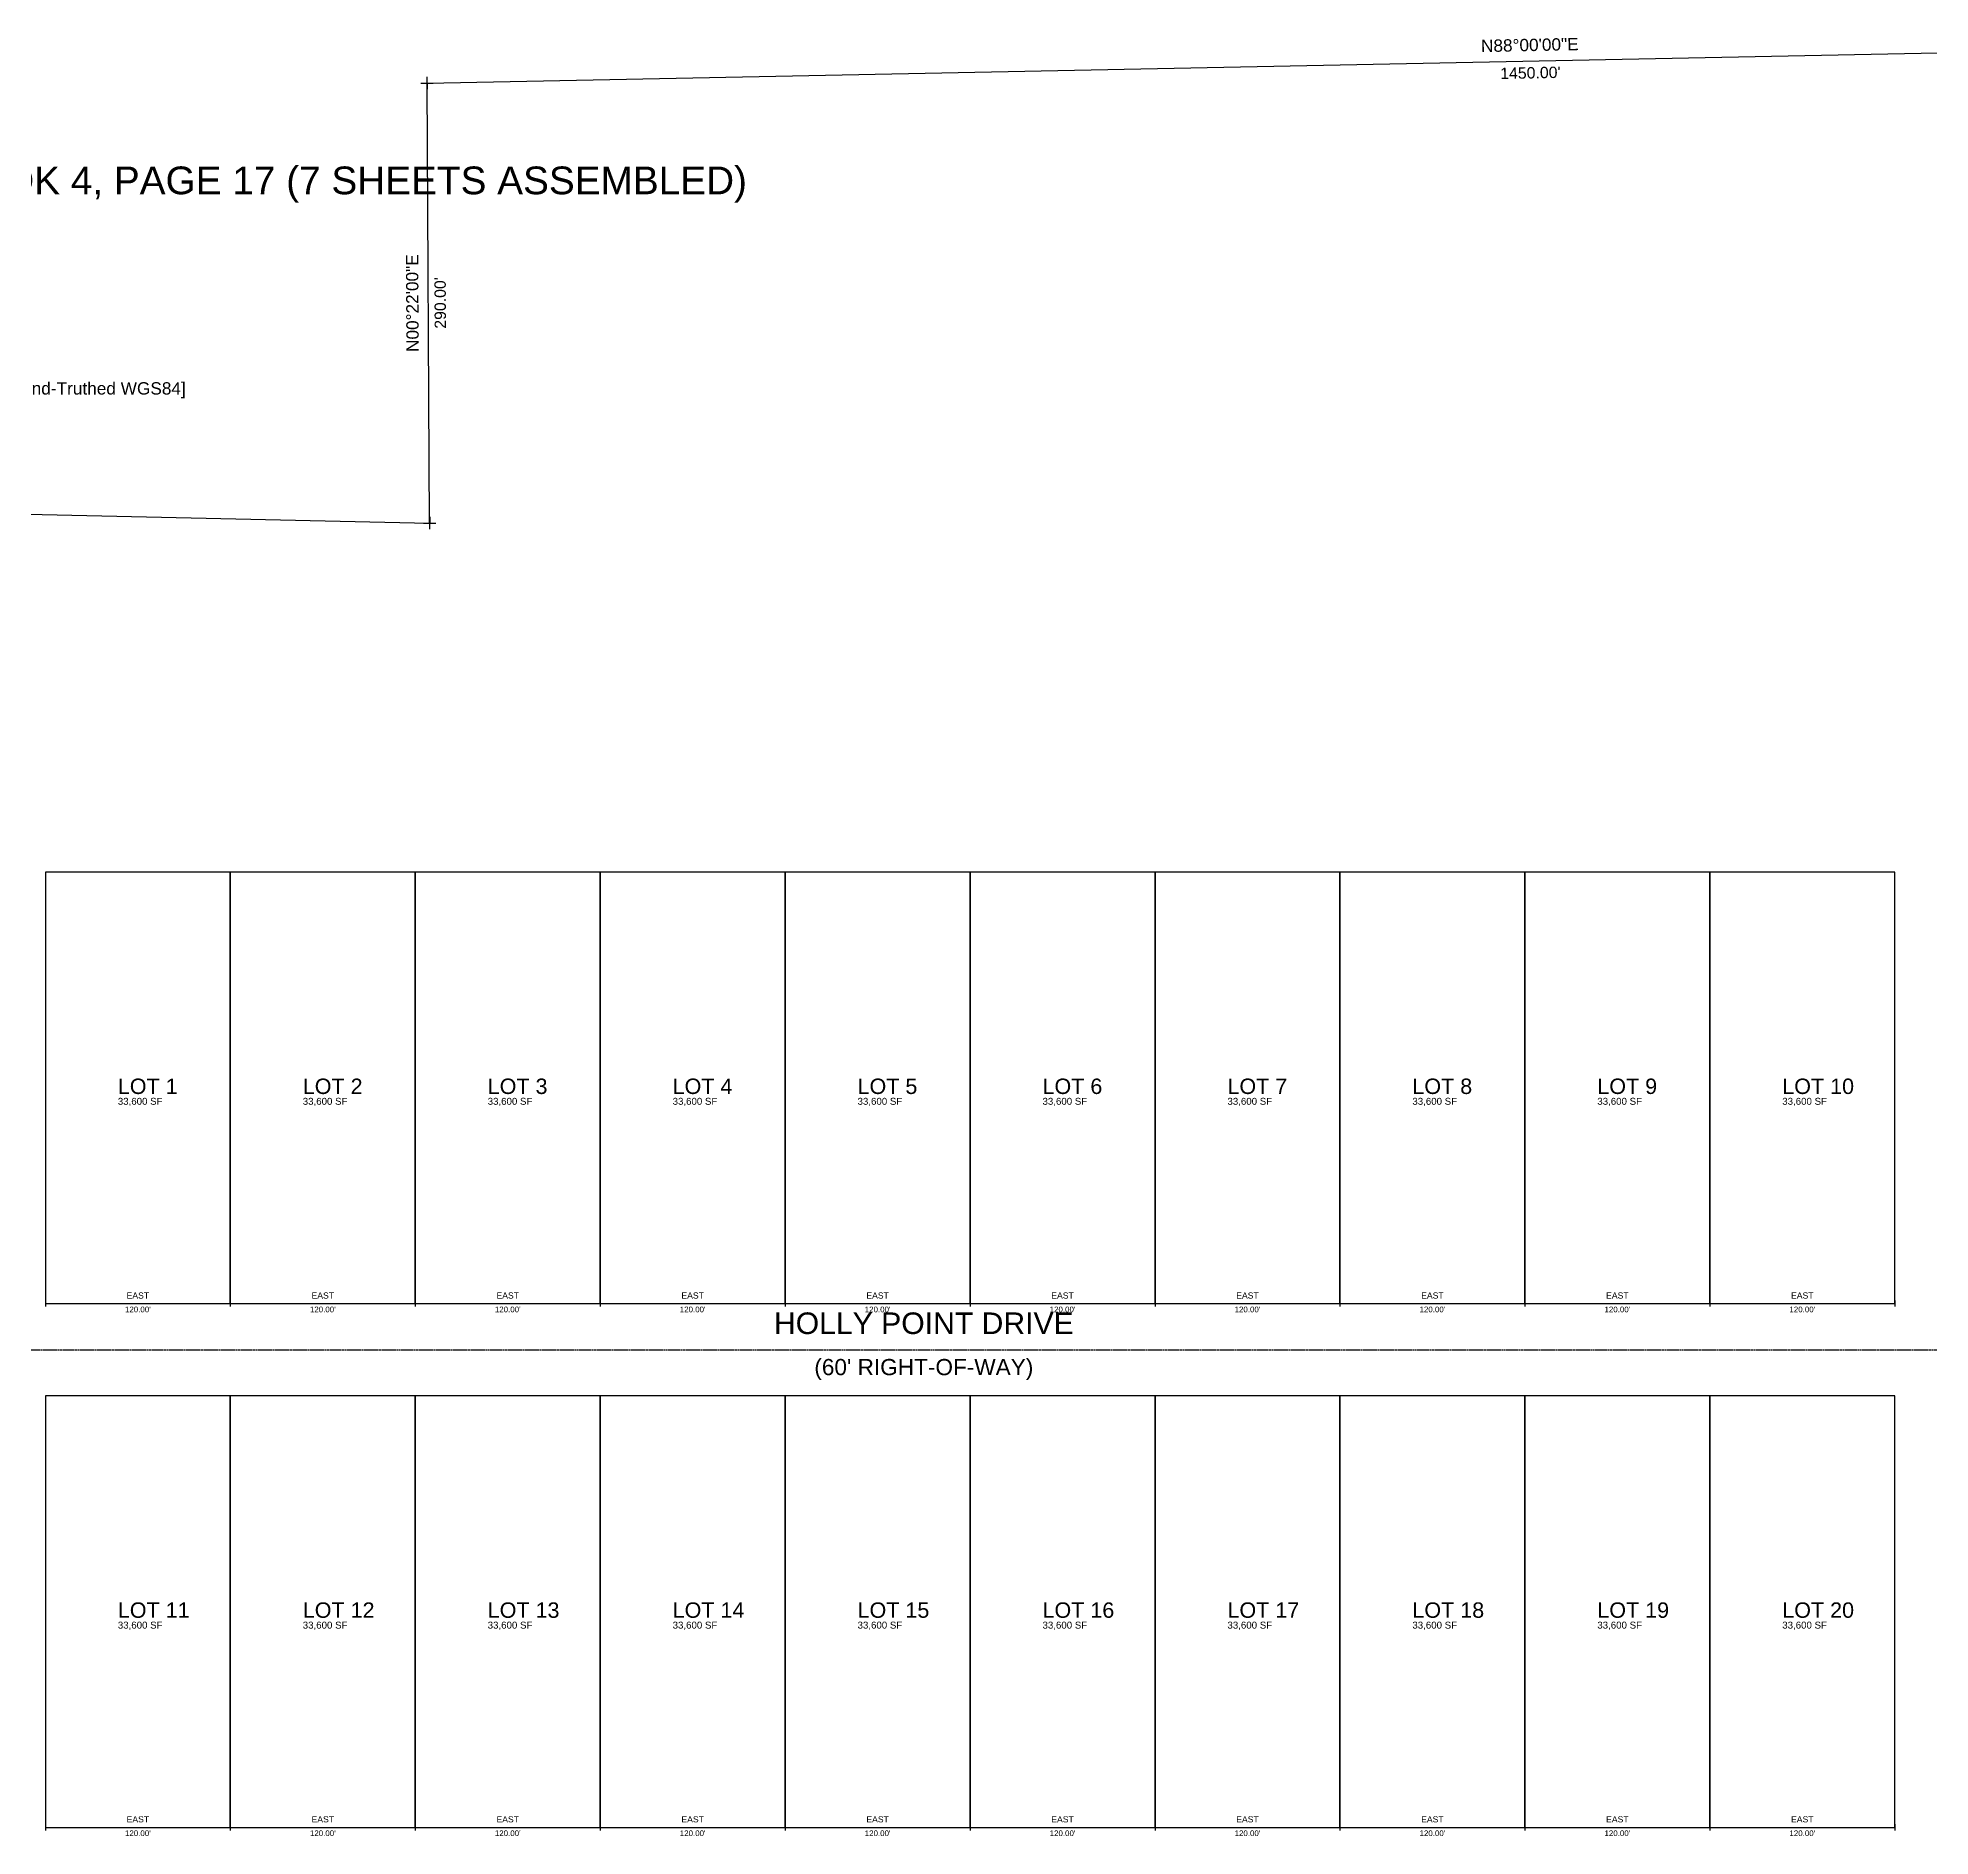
# Model space of a CAD drawing. Extents: x 528892 to 532626, y 2132096 to 2135316.
# Drawn here: x 530325 to 531553, y 2134084 to 2135252 of the extents above; entities that cross this region are included whole.
import ezdxf
from ezdxf.enums import TextEntityAlignment as Align

# ---------------------------------------------------------------- set-up
doc = ezdxf.new("R2010")
doc.units = 0
for name, pattern in [('DASHED', [0.75, 0.5, -0.25]), ('ROT_1.15', [0]), ('ROT_90.34', [0])]:
    doc.linetypes.add(name, pattern=pattern)
for name, color, linetype in [('BOUNDARY', 7, 'CONTINUOUS'), ('CONTROL', 1, 'CONTINUOUS'), ('DIMENSIONS', 7, 'CONTINUOUS'), ('LOT_LINES', 4, 'CONTINUOUS'), ('LOT_NUMBERS', 7, 'CONTINUOUS'), ('ROW_STREET', 2, 'DASHED')]:
    doc.layers.add(name, color=color, linetype=linetype)
doc.styles.get("Standard").update_dxf_attribs({"font": 'Arial'})

msp = doc.modelspace()

# ---------------------------------------------------------------- linework, layer by layer
at = {"layer": 'BOUNDARY'}
for p, q in [((530577.6638, 2135222.191), (532009.1345, 2135250.8384)), ((530577.6638, 2135222.191), (532009.1345, 2135250.8384)), ((530573.6639, 2135222.1676), (530581.6637, 2135222.2145)), ((530577.5838, 2135226.1902), (530577.7438, 2135218.1918)), ((530579.3371, 2134936.5884), (530577.6638, 2135222.191)), ((530579.3371, 2134936.5884), (530577.6638, 2135222.191)), ((529998.9988, 2134949.2444), (530579.3371, 2134936.5884)), ((529998.9988, 2134949.2444), (530579.3371, 2134936.5884)), ((530579.4244, 2134940.5874), (530579.2499, 2134932.5893)), ((530575.3372, 2134936.5649), (530583.3371, 2134936.6118))]:
    msp.add_line(p, q, dxfattribs=at)
at = {"layer": 'LOT_LINES'}
for p, q in [((530330, 2134432), (530330, 2134428)), ((530330, 2134430), (530450, 2134430)), ((530450, 2134432), (530450, 2134428)), ((530450, 2134432), (530450, 2134428)), ((530450, 2134430), (530570, 2134430)), ((530570, 2134432), (530570, 2134428)), ((530570, 2134432), (530570, 2134428)), ((530570, 2134430), (530690, 2134430)), ((530690, 2134432), (530690, 2134428)), ((530690, 2134432), (530690, 2134428)), ((530690, 2134430), (530810, 2134430)), ((530810, 2134432), (530810, 2134428)), ((530810, 2134432), (530810, 2134428)), ((530810, 2134430), (530930, 2134430)), ((530930, 2134432), (530930, 2134428)), ((530930, 2134432), (530930, 2134428)), ((530930, 2134430), (531050, 2134430)), ((531050, 2134432), (531050, 2134428)), ((531050, 2134432), (531050, 2134428)), ((531050, 2134430), (531170, 2134430)), ((531170, 2134432), (531170, 2134428)), ((531170, 2134432), (531170, 2134428)), ((531170, 2134430), (531290, 2134430)), ((531290, 2134432), (531290, 2134428)), ((531290, 2134432), (531290, 2134428)), ((531290, 2134430), (531410, 2134430)), ((531410, 2134432), (531410, 2134428)), ((531410, 2134432), (531410, 2134428)), ((531410, 2134430), (531530, 2134430)), ((531530, 2134432), (531530, 2134428)), ((530330, 2134092), (530330, 2134088)), ((530450, 2134092), (530450, 2134088)), ((530450, 2134092), (530450, 2134088)), ((530570, 2134092), (530570, 2134088)), ((530570, 2134092), (530570, 2134088)), ((530690, 2134092), (530690, 2134088)), ((530690, 2134092), (530690, 2134088)), ((530810, 2134092), (530810, 2134088)), ((530810, 2134092), (530810, 2134088)), ((530930, 2134092), (530930, 2134088)), ((530930, 2134092), (530930, 2134088)), ((531050, 2134092), (531050, 2134088)), ((531050, 2134092), (531050, 2134088)), ((531170, 2134092), (531170, 2134088)), ((531170, 2134092), (531170, 2134088)), ((531290, 2134092), (531290, 2134088)), ((531290, 2134092), (531290, 2134088)), ((531410, 2134092), (531410, 2134088)), ((531410, 2134092), (531410, 2134088)), ((531530, 2134092), (531530, 2134088)), ((530330, 2134090), (530450, 2134090)), ((530450, 2134090), (530570, 2134090)), ((530570, 2134090), (530690, 2134090)), ((530690, 2134090), (530810, 2134090)), ((530810, 2134090), (530930, 2134090)), ((530930, 2134090), (531050, 2134090)), ((531050, 2134090), (531170, 2134090)), ((531170, 2134090), (531290, 2134090)), ((531290, 2134090), (531410, 2134090)), ((531410, 2134090), (531530, 2134090))]:
    msp.add_line(p, q, dxfattribs=at)
for points in [[(530330, 2134430), (530450, 2134430), (530450, 2134710), (530330, 2134710)], [(530450, 2134430), (530570, 2134430), (530570, 2134710), (530450, 2134710)], [(530570, 2134430), (530690, 2134430), (530690, 2134710), (530570, 2134710)], [(530690, 2134430), (530810, 2134430), (530810, 2134710), (530690, 2134710)], [(530810, 2134430), (530930, 2134430), (530930, 2134710), (530810, 2134710)], [(530930, 2134430), (531050, 2134430), (531050, 2134710), (530930, 2134710)], [(531050, 2134430), (531170, 2134430), (531170, 2134710), (531050, 2134710)], [(531170, 2134430), (531290, 2134430), (531290, 2134710), (531170, 2134710)], [(531290, 2134430), (531410, 2134430), (531410, 2134710), (531290, 2134710)], [(531410, 2134430), (531530, 2134430), (531530, 2134710), (531410, 2134710)], [(530330, 2134090), (530450, 2134090), (530450, 2134370), (530330, 2134370)], [(530450, 2134090), (530570, 2134090), (530570, 2134370), (530450, 2134370)], [(530570, 2134090), (530690, 2134090), (530690, 2134370), (530570, 2134370)], [(530690, 2134090), (530810, 2134090), (530810, 2134370), (530690, 2134370)], [(530810, 2134090), (530930, 2134090), (530930, 2134370), (530810, 2134370)], [(530930, 2134090), (531050, 2134090), (531050, 2134370), (530930, 2134370)], [(531050, 2134090), (531170, 2134090), (531170, 2134370), (531050, 2134370)], [(531170, 2134090), (531290, 2134090), (531290, 2134370), (531170, 2134370)], [(531290, 2134090), (531410, 2134090), (531410, 2134370), (531290, 2134370)], [(531410, 2134090), (531530, 2134090), (531530, 2134370), (531410, 2134370)]]:
    msp.add_lwpolyline(points, close=True, dxfattribs=at)
at = {"layer": 'ROW_STREET'}
msp.add_line((529900, 2134400), (532000, 2134400), dxfattribs=at)

# ---------------------------------------------------------------- texts
at = {"layer": 'BOUNDARY'}
msp.add_text('HOLLY POINT -- PLAT BOOK 4, PAGE 17 (7 SHEETS ASSEMBLED)', height=18, dxfattribs=at).set_placement((530000, 2135150))
at = {"layer": 'CONTROL'}
msp.add_text('POB: SE Cor. Lot 4, Blk 29 Orange Park Point (PB 3 Pg 4) [Ground-Truthed WGS84]', height=8, dxfattribs=at).set_placement((530000, 2135020))
at = {"layer": 'DIMENSIONS', "linetype": 'ROT_1.15'}
msp.add_text('N88%%d00\'00"E', height=8, rotation=1.15, dxfattribs=at).set_placement((531293.3191, 2135240.5139), align=Align.BOTTOM_CENTER)
msp.add_text("1450.00'", height=7.36, rotation=1.15, dxfattribs=at).set_placement((531293.4792, 2135232.5155), align=Align.TOP_CENTER)
at = {"layer": 'DIMENSIONS', "linetype": 'ROT_90.34'}
msp.add_text('N00%%d22\'00"E', height=8, rotation=90.34, dxfattribs=at).set_placement((530574.5005, 2135079.3663), align=Align.BOTTOM_CENTER)
msp.add_text("290.00'", height=7.36, rotation=90.34, dxfattribs=at).set_placement((530582.5004, 2135079.4131), align=Align.TOP_CENTER)
at = {"layer": 'DIMENSIONS'}
for p in [(530377, 2134559), (530497, 2134559), (530617, 2134559), (530737, 2134559), (530857, 2134559), (530977, 2134559), (531097, 2134559), (531217, 2134559), (531337, 2134559), (531457, 2134559), (530377, 2134219), (530497, 2134219), (530617, 2134219), (530737, 2134219), (530857, 2134219), (530977, 2134219), (531097, 2134219), (531217, 2134219), (531337, 2134219), (531457, 2134219)]:
    msp.add_text('33,600 SF', height=4.5, dxfattribs=at).set_placement(p)
for p in [(530390, 2134432), (530510, 2134432), (530630, 2134432), (530750, 2134432), (530870, 2134432), (530990, 2134432), (531110, 2134432), (531230, 2134432), (531350, 2134432), (531470, 2134432), (530390, 2134092), (530510, 2134092), (530630, 2134092), (530750, 2134092), (530870, 2134092), (530990, 2134092), (531110, 2134092), (531230, 2134092), (531350, 2134092), (531470, 2134092)]:
    msp.add_text('EAST', height=4, dxfattribs=at).set_placement(p, align=Align.BOTTOM_CENTER)
for p in [(530390, 2134428), (530510, 2134428), (530630, 2134428), (530750, 2134428), (530870, 2134428), (530990, 2134428), (531110, 2134428), (531230, 2134428), (531350, 2134428), (531470, 2134428), (530390, 2134088), (530510, 2134088), (530630, 2134088), (530750, 2134088), (530870, 2134088), (530990, 2134088), (531110, 2134088), (531230, 2134088), (531350, 2134088), (531470, 2134088)]:
    msp.add_text("120.00'", height=3.68, dxfattribs=at).set_placement(p, align=Align.TOP_CENTER)
at = {"layer": 'LOT_NUMBERS'}
for s, p in [('LOT 1', (530377, 2134566)), ('LOT 2', (530497, 2134566)), ('LOT 3', (530617, 2134566)), ('LOT 4', (530737, 2134566)), ('LOT 5', (530857, 2134566)), ('LOT 6', (530977, 2134566)), ('LOT 7', (531097, 2134566)), ('LOT 8', (531217, 2134566)), ('LOT 9', (531337, 2134566)), ('LOT 10', (531457, 2134566)), ('LOT 11', (530377, 2134226)), ('LOT 12', (530497, 2134226)), ('LOT 13', (530617, 2134226)), ('LOT 14', (530737, 2134226)), ('LOT 15', (530857, 2134226)), ('LOT 16', (530977, 2134226)), ('LOT 17', (531097, 2134226)), ('LOT 18', (531217, 2134226)), ('LOT 19', (531337, 2134226)), ('LOT 20', (531457, 2134226))]:
    msp.add_text(s, height=10, dxfattribs=at).set_placement(p)
at = {"layer": 'ROW_STREET'}
msp.add_text('HOLLY POINT DRIVE', height=14, dxfattribs=at).set_placement((530900, 2134406), align=Align.BOTTOM_CENTER)
msp.add_text("(60' RIGHT-OF-WAY)", height=10.5, dxfattribs=at).set_placement((530900, 2134394), align=Align.TOP_CENTER)

doc.saveas('drawing.dxf')
